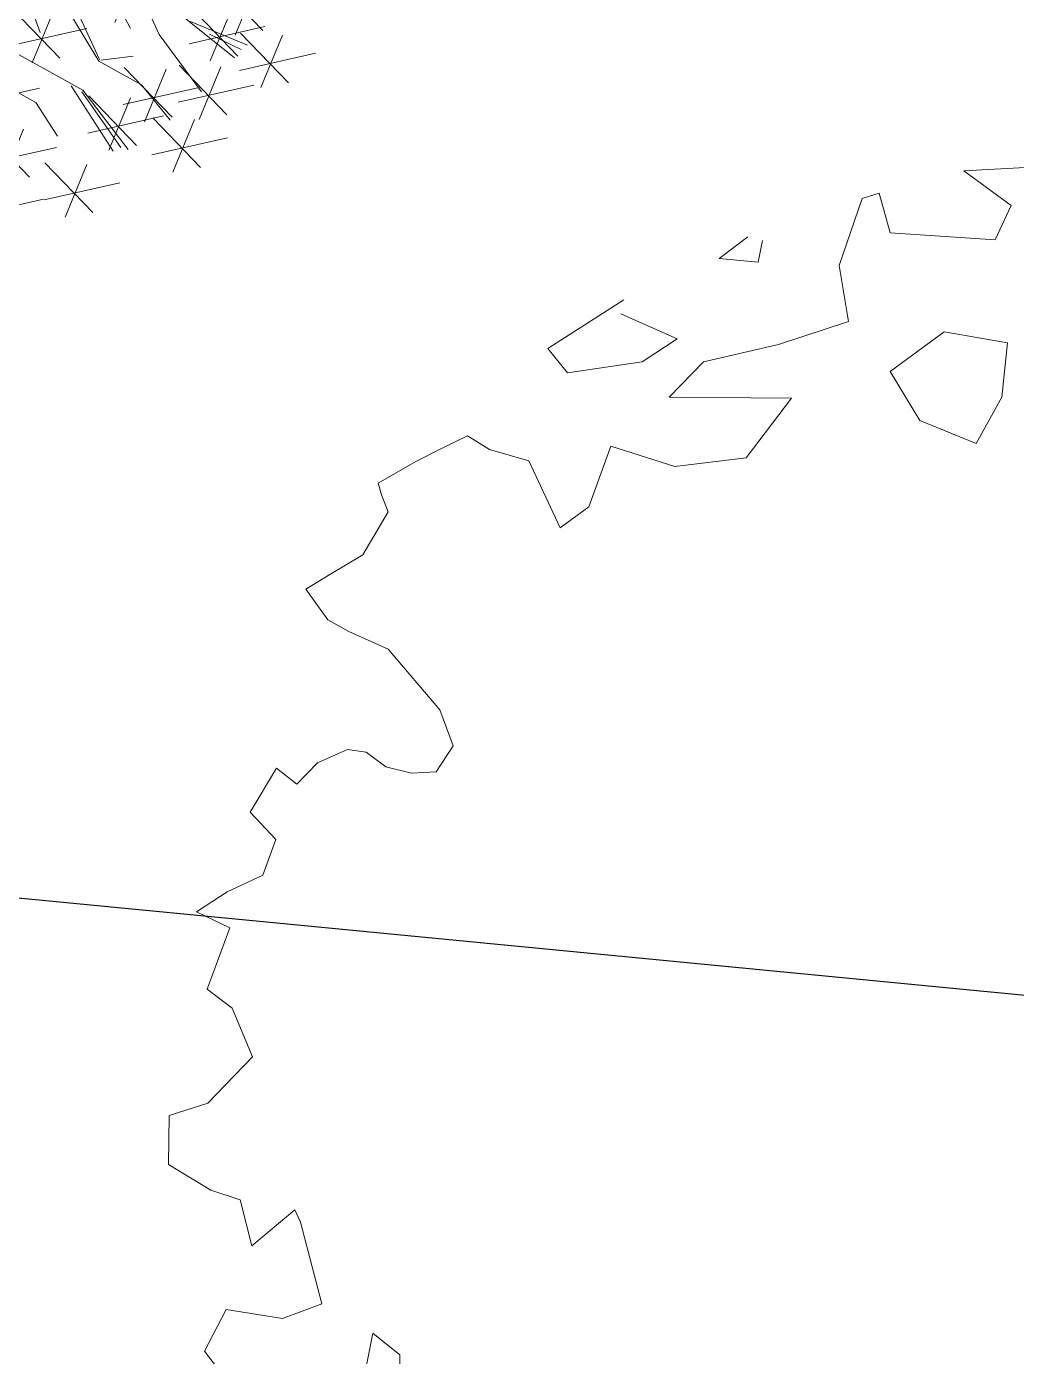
# Model space of a CAD drawing. Extents: x 2080 to 102399, y 2071 to 93424.
# Drawn here: x 84602.7 to 84691.3, y 79310.7 to 79429.6 of the extents above; entities that cross this region are included whole.
import ezdxf

# ---------------------------------------------------------------- set-up
doc = ezdxf.new("R2010")
doc.units = 0
doc.header["$LTSCALE"] = 20
doc.header["$MEASUREMENT"] = 0
for name, color, linetype, lineweight in [('Mango tree', 96, 'Continuous', 5), ('NEEM TREE', 84, 'Continuous', 5), ('sappotta', 114, 'Continuous', 5), ('tree', 60, 'Continuous', 0)]:
    doc.layers.add(name, color=color, linetype=linetype, lineweight=lineweight)

# ---------------------------------------------------------------- blocks, each defined once
blk = doc.blocks.new('NEEM')
at = {"layer": 'sappotta', "linetype": 'Continuous'}
for p, q in [((0.003133440000510745, 1.132266239999808), (-0.08303616000011971, 1.127377152000008)), ((-0.08303616000011971, 1.127377152000008), (-0.02271744000017861, 1.083389183998861)), ((-0.2130739199992604, 1.092349440000362), (-0.242058239999551, 1.006818048000241)), ((-0.1911421439999685, 1.098867456000335), (-0.2130739199992604, 1.092349440000362)), ((-0.1770393599990712, 1.048361471999215), (-0.1911421439999685, 1.098867456000335)), ((-0.02271744000017861, 1.083389183998861), (-0.04308480000008785, 1.039401215999987)), ((-0.3587788799995906, 1.04347468800006), (-0.3955967999995664, 1.015778303999014)), ((-0.3454617599991252, 1.010891520000314), (-0.3399805439994452, 1.038587903999087)), ((-0.04308480000008785, 1.039401215999987), (-0.1770393599990712, 1.048361471999215)), ((-0.3955967999995664, 1.015778303999014), (-0.3454617599991252, 1.010891520000314)), ((-0.242058239999551, 1.006818048000241), (-0.2303078400000231, 0.9351359999986926)), ((-0.5170176000001447, 0.9628323839997392), (-0.6141542400000617, 0.9009239040005923)), ((-0.5209343999995326, 0.9449118719994658), (-0.5209343999995326, 0.9449118719994658)), ((-0.4488652799991542, 0.9131420160001653), (-0.5209343999995326, 0.9449118719994658)), ((-0.2303078400000231, 0.9351359999986926), (-0.3196108799998001, 0.905810687999292)), ((-0.1081036799996582, 0.9221022719993925), (-0.1770393599990712, 0.871598591998918)), ((-0.02741759999980786, 0.9082529279985465), (-0.1081036799996582, 0.9221022719993925)), ((-0.6141542400000617, 0.9009239040005923), (-0.5890867199996137, 0.8699719679993905)), ((-0.4935167999997248, 0.8838190079995911), (-0.4488652799991542, 0.9131420160001653)), ((-0.3196108799998001, 0.905810687999292), (-0.415180799999689, 0.8838190079995911)), ((-0.03446783999970648, 0.839017727999817), (-0.02741759999980786, 0.9082529279985465)), ((-0.5890867199996137, 0.8699719679993905), (-0.4935167999997248, 0.8838190079995911)), ((-0.415180799999689, 0.8838190079995911), (-0.4590489599995635, 0.839017727999817)), ((-0.1770393599990712, 0.871598591998918), (-0.1394403839994993, 0.8088767999988704)), ((-0.4590489599995635, 0.839017727999817), (-0.3031603199992787, 0.8373887999996441)), ((-0.3031603199992787, 0.8373887999996441), (-0.3611312639995958, 0.7616309759991964)), ((-0.06736895999983972, 0.7795514879994698), (-0.03446783999970648, 0.839017727999817)), ((-0.1394403839994993, 0.8088767999988704), (-0.06736895999983972, 0.7795514879994698)), ((-0.7167743999998493, 0.7893273600002431), (-0.7488921599992864, 0.7738513919998695)), ((-0.6885734399993453, 0.7722201599985965), (-0.7167743999998493, 0.7893273600002431)), ((-0.7488921599992864, 0.7738513919998695), (-0.7825766400001157, 0.7567441920004967)), ((-0.6384383999993588, 0.757559807999769), (-0.6885734399993453, 0.7722201599985965)), ((-0.5334681599993019, 0.7762959359997694), (-0.561671423999087, 0.6989091839991488)), ((-0.4519987199996649, 0.7502261760000692), (-0.5334681599993019, 0.7762959359997694)), ((-0.7825766400001157, 0.7567441920004967), (-0.8303639039995687, 0.7290501120000954)), ((-0.5984870399997817, 0.6720284159996481), (-0.6384383999993588, 0.757559807999769)), ((-0.3611312639995958, 0.7616309759991964), (-0.4519987199996649, 0.7502261760000692)), ((-0.8303639039995687, 0.7290501120000954), (-0.8264447999990807, 0.7143874560006225)), ((-0.8264447999990807, 0.7143874560006225), (-0.8178278400000636, 0.6923934719998215)), ((-0.561671423999087, 0.6989091839991488), (-0.5984870399997817, 0.6720284159996481)), ((-0.8178278400000636, 0.6923934719998215), (-0.8499455999999554, 0.6378140159986287)), ((-0.8499455999999554, 0.6378140159986287), (-0.8922470399998019, 0.6125644800004011)), ((-0.8922470399998019, 0.6125644800004011), (-0.922798079999211, 0.593830655999227)), ((-0.922798079999211, 0.593830655999227), (-0.8945971200000713, 0.5547294719990532)), ((-0.8945971200000713, 0.5547294719990532), (-0.8679628799991406, 0.5400668159995803)), ((-0.8679628799991406, 0.5400668159995803), (-0.8178278400000636, 0.5172595200001524)), ((-0.8178278400000636, 0.5172595200001524), (-0.7520255999997971, 0.4398727679995318)), ((-0.7520255999997971, 0.4398727679995318), (-0.7347939840001345, 0.3942558720004854)), ((-0.7347939840001345, 0.3942558720004854), (-0.7567257599994264, 0.3608593919998384)), ((-0.8695295999996233, 0.389369087999512), (-0.9079165439998178, 0.3722641919985108)), ((-0.8460287999992033, 0.3861135359993568), (-0.8695295999996233, 0.389369087999512)), ((-0.8209612799996648, 0.367375103998711), (-0.8460287999992033, 0.3861135359993568)), ((-0.9603993599994283, 0.3657461759985381), (-0.9940838399993481, 0.3095423999984632)), ((-0.9345484799996484, 0.3453834239990101), (-0.9603993599994283, 0.3657461759985381)), ((-0.9079165439998178, 0.3722641919985108), (-0.9345484799996484, 0.3453834239990101)), ((-0.7880601599999864, 0.3592327679998562), (-0.8209612799996648, 0.367375103998711)), ((-0.7567257599994264, 0.3608593919998384), (-0.7880601599999864, 0.3592327679998562)), ((-0.9940838399993481, 0.3095423999984632), (-0.9611827199996696, 0.274514687998817)), ((-0.9611827199996696, 0.274514687998817), (-0.9776355839999269, 0.2289000959999612)), ((-0.9776355839999269, 0.2289000959999612), (-1.023070463999375, 0.2077194240005156)), ((-1.023070463999375, 0.2077194240005156), (-1.062236159998974, 0.1824652800005424)), ((-1.062236159998974, 0.1824652800005424), (-1.019934720000492, 0.1621025279991954)), ((-1.019934720000492, 0.1621025279991954), (-1.048921344000064, 0.08390476800059332)), ((-1.048921344000064, 0.08390476800059332), (-1.016801279999527, 0.05946854399871881)), ((-1.016801279999527, 0.05946854399871881), (-0.9909503999997469, -0.002442240001073515)), ((-0.9909503999997469, -0.002442240001073515), (-1.048135679999177, -0.06190387199967518)), ((-1.048135679999177, -0.06190387199967518), (-1.097487359998922, -0.07738214400114884)), ((-1.097487359998922, -0.07738214400114884), (-1.098270719999164, -0.1401062400000228)), ((-1.098270719999164, -0.1401062400000228), (-1.044218879999789, -0.1726871040013975)), ((-1.044218879999789, -0.1726871040013975), (-1.006619904000218, -0.1849075199997969)), ((-1.006619904000218, -0.1849075199997969), (-0.9917337599999883, -0.2435581440004171)), ((-0.9917337599999883, -0.2435581440004171), (-0.936898559999463, -0.1979389440002706)), ((-0.936898559999463, -0.1979389440002706), (-0.9298483199991097, -0.2134172159994705)), ((-0.9298483199991097, -0.2134172159994705), (-0.9024307199993018, -0.3176824320007654)), ((-0.9024307199993018, -0.3176824320007654), (-0.952565759999743, -0.3364185600007659)), ((-1.024634880000121, -0.3250137599998197), (-1.052054783999665, -0.3779596800013678)), ((-0.952565759999743, -0.3364185600007659), (-1.024634880000121, -0.3250137599998197)), ((-0.8483788799994727, -0.4113584640008412), (-0.8374118399997315, -0.3551523839996662)), ((-0.8374118399997315, -0.3551523839996662), (-0.802944000000025, -0.3828487680007129)), ((-1.052054783999665, -0.3779596800013678), (-0.9815500799995789, -0.4708224000000882)), ((-0.802944000000025, -0.3828487680007129), (-0.802944000000025, -0.4520862720000878))]:
    blk.add_line(p, q, dxfattribs=at)
blk = doc.blocks.new('TREE')
at = {"layer": 'tree', "linetype": 'ByBlock'}
for p, q in [((-0.1724862412111179, 0.5879475225879105), (-0.1581848741434442, 0.6953171114546421)), ((-0.102543285642696, 0.5878983072238952), (-0.08824191857502228, 0.6952678960906269)), ((-0.03273926895008117, 0.7067743865409284), (0.06249180761733442, 0.630185721345697)), ((0.05003146862145513, 0.5834706857658603), (0.06433283568912884, 0.6908402746325919)), ((-0.0332904832348504, 0.6639208178503395), (0.05261188193571797, 0.6887732089830934)), ((-0.2730131341263586, 0.5454230838104195), (-0.2587117670582302, 0.6527926726766964)), ((-0.2047716997317366, 0.6602496223813432), (-0.109540623164321, 0.583660957185657)), ((-0.1348287441633147, 0.660200407017328), (-0.03959766759589911, 0.5836117418216418)), ((-0.03046937203953348, 0.5587907972280846), (-0.01616800497185977, 0.6661603860948162)), ((0.01774601010083643, 0.6557727855588382), (0.112977086668252, 0.5791841203636068)), ((0.1555702320079035, 0.5562703697946745), (0.169871599076032, 0.6636399586614061)), ((-0.2053229140165058, 0.6173960536907543), (-0.1194205488459374, 0.6422484448235082)), ((-0.1353799584476292, 0.6173468383262843), (-0.04947759327751555, 0.6421992294590382)), ((-0.08887329515027886, 0.4611941131392996), (-0.08735537877373645, 0.6347601536986076)), ((-0.06275483056015219, 0.6310928970210625), (0.0324762460072634, 0.5545042318258311)), ((-0.05480624512210852, 0.6425909750305436), (-0.05169977730156461, 0.590293229650797)), ((-0.04693692081445988, 0.6439180218535512), (-0.04656676493459599, 0.610669520612646)), ((-0.04237954751988582, 0.5999547460264694), (-0.03543713852604924, 0.6434779408718896)), ((0.01719479581652195, 0.6129192168682494), (0.1030971609866356, 0.6377716080010032)), ((0.02886617604053754, 0.592458615403757), (0.02290427004618323, 0.6447507030866291)), ((0.03495025949587216, 0.6410716397167562), (0.03250191015786186, 0.5878371554031219)), ((0.0437559389361013, 0.6368461453021155), (0.03852490488270632, 0.585997623717958)), ((0.1504912383152259, 0.5515816373540474), (0.1052596279232603, 0.6391280503312373)), ((0.1232847734877396, 0.6285724695881072), (0.2185158500551552, 0.551983804392421)), ((-0.1913900040840417, 0.5074789055452129), (-0.1770886370159133, 0.6148484944119446)), ((-0.06330604484446667, 0.5882393283304737), (0.02259632032564696, 0.6130917194632275)), ((0.1227335592029704, 0.5857189008975183), (0.208635924373084, 0.6105712920302722)), ((0.2377070912525596, 0.5150510653966194), (0.2520084583202333, 0.622420654263351)), ((-0.3287947732287648, 0.4920822515327927), (-0.3144934061606364, 0.5994518403995244)), ((-0.3058498069312918, 0.5748716149128086), (-0.2199474417611782, 0.5997240060455624)), ((-0.2072361589953289, 0.4328113964179465), (-0.216589730884607, 0.6045441189694429)), ((-0.08490814947936087, 0.4833227916560645), (-0.07060678241168716, 0.5906923805223414)), ((-0.05169977730156461, 0.590293229650797), (-0.01067010028009463, 0.4796723166705306)), ((-0.005161655896699813, 0.4639457741950537), (-0.04237954751988582, 0.5999547460264694)), ((0.00138116530570187, 0.4731389211042369), (0.02886617604053754, 0.592458615403757)), ((0.03852490488270632, 0.585997623717958), (0.006467804897965834, 0.4768519306567214)), ((0.03014137032050712, 0.4852312373054701), (0.04444273738818083, 0.5926008261722018)), ((0.1630054053312051, 0.545126303365123), (0.2237171336464598, 0.6000962616635661)), ((0.2054216327319409, 0.5873531651900521), (0.3006527092993565, 0.5107644999943659)), ((0.4054635251686705, 0.4811434850030309), (0.4197648922363442, 0.5885130738697626)), ((-0.2902821670090816, 0.5111309517383233), (-0.3030264878871094, 0.5703692050547033)), ((-0.2236754626046604, 0.5797810053386456), (-0.1284443860367901, 0.5031923401429594)), ((0.2048704184471717, 0.5444995964994632), (0.2907727836177401, 0.5693519876322171)), ((0.2257115066045117, 0.5030681841485602), (0.2872921249313549, 0.5693332060986904)), ((0.3301473046344654, 0.4703861666880584), (0.3444486717021391, 0.5777557555543353)), ((-0.4374773307836222, 0.4562615439790534), (-0.4231759637159485, 0.563631132845785)), ((-0.361631446033698, 0.5215307826356366), (-0.2757290808635844, 0.5463831737683904)), ((-0.3610802317489288, 0.5643843513262254), (-0.2658491551819679, 0.4877956861305393)), ((-0.2242266768889749, 0.5369274366480568), (-0.1383243117188613, 0.5617798277803558)), ((-0.1171936079999796, 0.5556248914490425), (-0.02196253143256399, 0.4790362262533563)), ((-0.002144088200111582, 0.5575333370989028), (0.093086988367304, 0.4809446719032167)), ((0.1766775252158368, 0.4132364758852418), (0.1504912383152259, 0.5515816373540474)), ((0.1688134770447505, 0.4090550968658135), (0.1630054053312051, 0.545126303365123)), ((0.3731780666480518, 0.5534455847960089), (0.4684091432154673, 0.4768569196007775)), ((-0.4697627893042409, 0.5285636437724861), (-0.3745317127368253, 0.4519749785767999)), ((-0.1177448222847488, 0.5127713227584536), (-0.03184245711463518, 0.5376237138912074)), ((-0.002695302484880813, 0.514679768408314), (0.08320706268568756, 0.5395321595406131)), ((0.2815336599583134, 0.4872141407131494), (0.3322998782232389, 0.5349723532376629)), ((0.2973106318290775, 0.4998346977904475), (0.3832129969996458, 0.5246870889232014)), ((0.2978618461138467, 0.5426882664810364), (0.3930929226812623, 0.4660996012853502)), ((0.3726268523632825, 0.51059201610542), (0.4585292175338509, 0.5354444072381739)), ((-0.4703140035890101, 0.4857100750818972), (-0.3844116384184417, 0.5105624662141963)), ((-0.3142592101416994, 0.4371156584256823), (-0.3981511339115968, 0.5041164927033606)), ((-0.2063065960951462, 0.427299132796179), (-0.2902821670090816, 0.5111309517383233)), ((-0.1402414872313784, 0.4833063010405567), (-0.1438061513554203, 0.5217404302798059)), ((0.1805266360643145, 0.4058778849680493), (0.2257115066045117, 0.5030681841485602)), ((0.2787885677857957, 0.4021195594700657), (0.2930899348534695, 0.5094891483367974)), ((0.4419696806648972, 0.3991869346632484), (0.4562710477325709, 0.50655652352998)), ((-0.3142592101416994, 0.4371156584256823), (-0.4122265174305539, 0.4876513183471616)), ((-0.1122412785016422, 0.38452800446521), (-0.1402414872313784, 0.4833063010405567)), ((-0.02646622730026138, 0.3760885798014897), (-0.01216486023258767, 0.4834581686682213)), ((0.220807297034753, 0.3923418634285554), (0.2351086641024267, 0.499711452295287)), ((0.2645663811476879, 0.3725921596715125), (0.2815336599583134, 0.4872141407131494)), ((0.2735313918965403, 0.3684349571863095), (0.2851151465347357, 0.4823110573834128)), ((0.3569957221034201, 0.4048621390688822), (0.3972012187346081, 0.4816141244805294)), ((-0.4677666639536255, 0.3685443559720625), (-0.4534652968859518, 0.4759139448383394)), ((-0.3883072487788013, 0.3547327278583907), (-0.3740058817111276, 0.4621023167246676)), ((-0.3648914025407066, 0.3699328150214569), (-0.3505900354730329, 0.4773024038881886)), ((-0.08063028726110133, 0.3786826676196142), (-0.08887329515027886, 0.4611941131392996)), ((-0.008514703547916724, 0.3991378379396338), (-0.005161655896699813, 0.4639457741950537)), ((0.0002856997557501018, 0.3977666757214138), (0.00138116530570187, 0.4731389211042369)), ((0.1885218385141343, 0.4646439632219881), (0.2837529150815499, 0.3880552980263019)), ((0.246503109265177, 0.4744216592634984), (0.3417341858325926, 0.3978329940678123)), ((0.4096842221442785, 0.4714890344566811), (0.504915298711694, 0.3949003692609949)), ((0.5468795489377953, 0.3728220639031861), (0.561180916005469, 0.4801916527699177)), ((-0.5100714925265493, 0.3371180608100985), (-0.4957701254584208, 0.4444876496768302)), ((-0.500052122474699, 0.4408464557650404), (-0.4048210459068287, 0.3642577905693543)), ((-0.3971768610613253, 0.4422349148148896), (-0.3019457844939097, 0.3656462496192034)), ((-0.2414996160687224, 0.3318735208349608), (-0.2271982490005939, 0.4392431097012377)), ((-0.05875168582088008, 0.4483906795949224), (0.0364793907465355, 0.3718020143992362)), ((0.1879706242293651, 0.4217903945313992), (0.2738729893999334, 0.4466427856636983)), ((0.2459518949808626, 0.4315680905729096), (0.3318542601509762, 0.4564204817052087)), ((0.3637937925504957, 0.3438909844676346), (0.3780951596186242, 0.4512605733343662)), ((0.4091330078595092, 0.4286354657656375), (0.4950353730300776, 0.4534878568983913)), ((0.5145940904171766, 0.4451241636966188), (0.6098251669845922, 0.3685354985009326)), ((-0.5006033367590135, 0.3979928870744516), (-0.4147009715888998, 0.4228452782072054)), ((-0.3977280753456398, 0.3993813461243008), (-0.3118257101755262, 0.4242337372570546)), ((-0.2946193013499396, 0.3706177002163713), (-0.3142592101416994, 0.4371156584256823)), ((-0.1200398703754217, 0.3971424797332475), (-0.2125931242276238, 0.4319080223272067)), ((-0.108181731005061, 0.3767900427010318), (-0.2063065960951462, 0.427299132796179)), ((-0.05930290010564931, 0.4055371109043335), (0.02659946506491906, 0.4303895020366326)), ((0.4111663096973643, 0.316166116221666), (0.4575915097689176, 0.4386712426753547)), ((0.5140428761324074, 0.4022705950060299), (0.5999452413029758, 0.427122986138329)), ((-0.5611328601175956, 0.3076993046565804), (-0.5468314930499218, 0.415068893523312)), ((-0.542356951047168, 0.4094201606035313), (-0.4471258744797524, 0.3328314954078451)), ((-0.4523033325963297, 0.3771209612432358), (-0.4920412145606861, 0.4151515571561504)), ((-0.2950708033299634, 0.3732950854041519), (-0.3844675136460864, 0.4056774366094942)), ((-0.2737850745888863, 0.4041756206279388), (-0.1785539980214708, 0.3275869554322526)), ((0.06914111148034863, 0.3056384066230748), (-0.008514703547916724, 0.3991378379396338)), ((0.06957763222771973, 0.3199881291834572), (0.0002856997557501018, 0.3977666757214138)), ((0.10772900234997, 0.2903431810391339), (0.1220303694176437, 0.3977127699058656)), ((0.1413231901733525, 0.2925897347627142), (0.1688134770447505, 0.4090550968658135)), ((0.1431178708448897, 0.2819473640579417), (0.1766775252158368, 0.4132364758852418)), ((0.266877008928077, 0.3588902472401969), (0.3569957221034201, 0.4048621390688822)), ((0.3309571197455625, 0.3733395155700237), (0.4168594849156761, 0.3981919067027775)), ((0.331508334029877, 0.4161930842610673), (0.4267394105972926, 0.3396044190653811)), ((-0.5910221504832407, 0.2773912757688777), (-0.5767207834151122, 0.3847608646356093)), ((-0.5429081653314825, 0.3665665919129424), (-0.4570058001613688, 0.3914189830452415)), ((-0.4745942422332519, 0.328630113903273), (-0.5138903273141295, 0.3781561001801492)), ((-0.3538391702240915, 0.3409039008920445), (-0.4523033325963297, 0.3771209612432358)), ((-0.2743362888736556, 0.3613220519373499), (-0.188433923703542, 0.3861744430701037)), ((-0.07484137949541037, 0.245384074307367), (-0.108181731005061, 0.3767900427010318)), ((-0.09549449833139079, 0.3342252808024568), (-0.08063028726110133, 0.3786826676196142)), ((0.4765435569961483, 0.2825664644424251), (0.490844924063822, 0.3899360533091567)), ((-0.4487023065262292, 0.3077752842618793), (-0.5309965756728161, 0.3638504930149793)), ((-0.4801490593918061, 0.3276933749693853), (-0.52360070506802, 0.3708081426530043)), ((-0.2522802941866757, 0.3021166211547097), (-0.2977492859463382, 0.372843398358782)), ((-0.232764298290931, 0.3026541849371824), (-0.2946193013499396, 0.3706177002163713)), ((-0.1233735311598139, 0.267974519080326), (-0.1920236525356813, 0.3598978004961282)), ((-0.07273677681814661, 0.2650933630543477), (-0.0584354097504729, 0.3724629519210794)), ((0.07544354382935126, 0.3626452808325666), (0.1706746203967668, 0.2860566156368805)), ((0.2347808708022967, 0.3003508774559123), (0.266877008928077, 0.3588902472401969)), ((0.3873694333342428, 0.2655848842050545), (0.4016708004019165, 0.3729544730717862)), ((0.4116178116773881, 0.3134887310338854), (0.5357320545308539, 0.3567709280764575)), ((-0.6233076090038594, 0.3496933755618556), (-0.5280765324364438, 0.2731047103666242)), ((-0.2835645098448367, 0.274236094526259), (-0.3538391702240915, 0.3409039008920445)), ((-0.1050222353387653, 0.3373954628477804), (-0.009791158771349728, 0.2608067976520942)), ((-0.08264970785694459, 0.2916870887302139), (-0.08958556152219899, 0.3491513309500078)), ((0.07489232954458203, 0.3197917121419778), (0.1607946947146957, 0.3446441032747316)), ((0.2815049578052822, 0.2399577265650805), (0.2958063248734106, 0.3473273154318122)), ((0.4260973454597661, 0.3102614724652994), (0.5371131194110603, 0.3485812792669094)), ((0.5416241688876653, 0.3381659323149506), (0.4319058126720847, 0.3084874613682587)), ((0.4437068841907603, 0.3120149955448142), (0.5296092493613287, 0.336867386677568)), ((0.4442580984755296, 0.3548685642358578), (0.5394891750429451, 0.2782798990401716)), ((-0.6238588232881739, 0.3068398068712668), (-0.5379564581180603, 0.3316921980040206)), ((-0.531906900615013, 0.212928651418224), (-0.5176055335468845, 0.3202982402849557)), ((-0.1055734496235345, 0.2945418941571916), (-0.01967108445296617, 0.3193942852894907)), ((0.1056334072991376, 0.2699157118618132), (0.06957763222771973, 0.3199881291834572)), ((0.3309324336833015, 0.2942132974408196), (0.4111663096973643, 0.316166116221666)), ((0.5755416540737315, 0.2143877095095377), (0.5898430211418599, 0.3217572983762693)), ((-0.477638222735095, 0.1801211204092397), (-0.5630706165215997, 0.3056200677215202)), ((-0.3896616828328661, 0.2230334303885684), (-0.4487023065262292, 0.3077752842618793)), ((-0.4071844598465759, 0.225313043054939), (-0.4454567203806619, 0.3054673831097716)), ((-0.414413958334535, 0.2003477184048279), (-0.4001125912668613, 0.3077173072715595)), ((-0.2349912789272821, 0.2995251127040319), (-0.3901688904147704, 0.3068848798061481)), ((-0.2796076163399448, 0.2004047593159157), (-0.2653062492722711, 0.3077743481826474)), ((-0.1219924662796075, 0.2597848702707779), (-0.232764298290931, 0.3026541849371824)), ((0.09216289305823011, 0.2509886446960081), (0.06914111148034863, 0.3056384066230748)), ((0.1458759282186293, 0.279851306146611), (0.2347808708022967, 0.3003508774559123)), ((0.2329217450019314, 0.3113754046994472), (0.1471733459547977, 0.288492642001529)), ((0.248668285000349, 0.2694062576674696), (0.3345706501704626, 0.2942586488002235)), ((0.2492194992846635, 0.3122598263580585), (0.3444505758525338, 0.235671161162827)), ((0.258028825110614, 0.2287923426702037), (0.3309324336833015, 0.2942132974408196)), ((0.3427069259091695, 0.29069184507307), (0.4260973454597661, 0.3102614724652994)), ((0.4820000303170673, 0.1939983543761628), (0.5517068296016987, 0.3120070378618038)), ((-0.5641923591356317, 0.2852307512116568), (-0.4689612825682161, 0.2086420860159706)), ((-0.4466994168551537, 0.2726498181982606), (-0.3514683402877381, 0.1960611530025744)), ((-0.3118930748605635, 0.2727068591093484), (-0.2166619982931479, 0.1961181939136623)), ((-0.2604963554922506, 0.2362496140085568), (-0.2835645098448367, 0.274236094526259)), ((0.1055353856127113, 0.2394434812399595), (0.1431178708448897, 0.2819473640579417)), ((0.1061015848658826, 0.2671394412432164), (0.1413231901733525, 0.2925897347627142)), ((0.202826624316458, 0.1722671724287466), (0.2171279913841317, 0.2796367612950235)), ((0.5432561955531128, 0.2866898093025156), (0.6384872721205284, 0.2101011441072842)), ((-0.5684587958517113, 0.1491026664716628), (-0.5541574287840376, 0.2564722553383945)), ((-0.5647435734199462, 0.2423771825210679), (-0.4788412082498326, 0.267229573653367)), ((-0.4472506311394682, 0.2297962495076717), (-0.3613482659693545, 0.2546486406399708)), ((-0.312444289144878, 0.2298532904183048), (-0.2265419239747644, 0.2547056815510587)), ((-0.08021516718054045, 0.2109496543075693), (-0.1224705271997664, 0.2626197487047648)), ((-0.07516896857941902, 0.1810259375033638), (-0.1219924662796075, 0.2597848702707779)), ((0.09676663912796357, 0.2236886502787456), (0.09216289305823011, 0.2509886446960081)), ((0.5427049812687983, 0.2438362406119268), (0.6286073464389119, 0.2686886317446806)), ((0.5450453606681549, 0.2352427428522788), (0.5826391993750804, 0.2611810106445773)), ((-0.6407157294142962, 0.1317344832323215), (-0.6264143623466225, 0.2391040720990532)), ((-0.5089458572756485, 0.2500290553448394), (-0.5844198948889243, 0.2487223469474884)), ((-0.4756527748272674, 0.23327754314505), (-0.5089458572756485, 0.2500290553448394)), ((-0.3947483224246753, 0.2193204208360839), (-0.4756527748272674, 0.23327754314505)), ((-0.243003010389657, 0.166391452165044), (-0.2604963554922506, 0.2362496140085568)), ((-0.07655003345962541, 0.1892155863129119), (-0.07484137949541037, 0.245384074307367)), ((0.1114972916070656, 0.1871513935570874), (0.1055353856127113, 0.2394434812399595)), ((0.1705411657958393, 0.2445692722217245), (0.2657722423632549, 0.1679806070260383)), ((0.2642887943029564, 0.224340946385837), (0.4011907394269656, 0.2417584427744259)), ((0.4011907394269656, 0.2417584427744259), (0.5450453606681549, 0.2352427428522788)), ((0.4505377354262237, 0.140828685078759), (0.4648391024938974, 0.2481982739454907)), ((-0.60074425437233, 0.2214047662650955), (-0.5055131778049144, 0.1448161010694093)), ((-0.2993589710540618, 0.2182751126861149), (-0.3896616828328661, 0.2230334303885684)), ((-0.2596527459090794, 0.1973705099521794), (-0.3387161448654297, 0.2173485429652828)), ((-0.2623837817131971, 0.2135654218950549), (-0.2993589710540618, 0.2182751126861149)), ((-0.247621472415176, 0.1599021719939628), (-0.2623837817131971, 0.2135654218950549)), ((-0.2033609782220083, 0.1057132190940138), (-0.1890596111538798, 0.2130828079607454)), ((0.00249525644176174, 0.03742958015300246), (0.09809314223321053, 0.2158225501925699)), ((0.09809314223321053, 0.2158225501925699), (0.09901478141046027, 0.176480734366578)), ((0.2186426852954355, 0.1635165715483708), (0.1881312882378552, 0.2281812117494155)), ((0.1881312882378552, 0.2281812117494155), (0.2187834206438311, 0.130012095465645)), ((0.2190941872754593, 0.1608391863605902), (0.2558018444742629, 0.2256632704375079)), ((0.2299656755412798, 0.1626725043684019), (0.2642887943029564, 0.224340946385837)), ((0.418252276905605, 0.2131307848721917), (0.5134833534730205, 0.1365421196765055)), ((-0.6730011879349149, 0.2040365830257542), (-0.5777701113674993, 0.127447917830068)), ((-0.6012954686570993, 0.1785511975745067), (-0.5153931034865309, 0.2034035887072605)), ((-0.06234100055735325, 0.1049566995225177), (-0.07655003345962541, 0.1892155863129119)), ((-0.0551917342163506, 0.1451975769427918), (-0.07570411770393548, 0.2005343073556105)), ((-0.06064916904551865, 0.1275941416079149), (-0.02309559609057033, 0.2037369467270764)), ((0.4177010626208357, 0.1702772161811481), (0.5036034277914041, 0.1951296073139019)), ((0.4235927779786834, 0.1588811869460187), (0.4820000303170673, 0.1939983543761628)), ((0.5250343178900039, 0.08341953314084094), (0.5393356849576776, 0.1907891220075726)), ((-0.6735524022196842, 0.1611830143351654), (-0.5876500370495705, 0.1860354054674644)), ((-0.4808838088806624, 0.1824290215608926), (-0.5169226430889466, 0.1815861711147591)), ((-0.421765155592766, 0.09722445591796713), (-0.477638222735095, 0.1801211204092397)), ((-0.2356464367421722, 0.1780153188874465), (-0.1404153601747566, 0.1014266536917603)), ((0.01591939790796459, 0.03969336590989769), (0.08789987095724427, 0.1774615886956781)), ((0.08789987095724427, 0.1774615886956781), (0.03772213788624867, 0.06002554147607952)), ((0.09901478141046027, 0.176480734366578), (0.04276240470289849, 0.04707526961919939)), ((0.04365238706122909, 0.02485944697264131), (0.1114972916070656, 0.1871513935570874)), ((0.5067126966496289, 0.09741918611643996), (0.6117792680397542, 0.1710174800978166)), ((-0.5700170971049374, 0.04881103816342147), (-0.555715730036809, 0.1561806270301531)), ((-0.1561977407236554, 0.04968968617549763), (-0.247621472415176, 0.1599021719939628)), ((-0.1279765819117529, 0.06301443901156745), (-0.243003010389657, 0.166391452165044)), ((-0.2361976510269415, 0.1351617501968576), (-0.1502952858568278, 0.1600141413291567)), ((0.2102628259103767, 0.0642723276992001), (0.2214048150558483, 0.1471372739292747)), ((0.2174523580029017, 0.05430866779261123), (0.2299656755412798, 0.1626725043684019)), ((0.3357749560964294, 0.132895921841282), (0.4235927779786834, 0.1588811869460187)), ((0.4027528054075447, 0.149859780555289), (0.4276523254752647, 0.1511432251818405)), ((0.4235927779786834, 0.1588811869460187), (0.5029639157846759, 0.1359842387755634)), ((0.4276523254752647, 0.1511432251818405), (0.4980850114720852, 0.1322459862508367)), ((0.4927488593693852, 0.1557216329342737), (0.5879799359368008, 0.07913296773858747)), ((0.5029639157846759, 0.1359842387755634), (0.6176713823965656, 0.1524124843363097)), ((0.62418741963711, 0.04506976997208767), (0.6384887867052385, 0.1524393588388193)), ((-0.6628554469180017, 0.03719021294273261), (-0.6485540798498732, 0.1445598018094643)), ((-0.5198075131734186, 0.1140019642407424), (-0.6220370881692361, 0.1414942471492395)), ((-0.1409325458112107, 0.05797438263653021), (-0.2226658918411886, 0.1445998835897626)), ((-0.05605447242442096, 0.1003478099914901), (-0.06064916904551865, 0.1275941416079149)), ((0.3109519972076669, 0.04756190748594236), (0.3357749560964294, 0.132895921841282)), ((0.4921976450846159, 0.11286806424323), (0.5781000102551843, 0.1377204553759839)), ((-0.6951409054386204, 0.1094923127357106), (-0.5999098288707501, 0.03290364754047914)), ((-0.6023025556255561, 0.1211131379568542), (-0.5070714790581405, 0.044524472761168)), ((-0.4593476408249444, 0.0547205730999849), (-0.5225849217526957, 0.1135335947737985)), ((-0.4435362387521309, 0.05976628717235144), (-0.5198075131734186, 0.1140019642407424)), ((-0.04236376619383009, 0.0691283389619457), (-0.06234100055735325, 0.1049566995225177)), ((0.4960924514239196, 0.1089896498697271), (0.5913235279913351, 0.0324009846744957)), ((0.5580634267307687, 0.006707622449994233), (0.5723647937984424, 0.1140772113167259)), ((0.5724767753690685, 0.08891072431106295), (0.6282891922351155, 0.1067452200309162)), ((0.591901961116946, 0.1173718697655204), (0.6871330376843616, 0.0407832045698342)), ((-0.6956921197229349, 0.06663874404512171), (-0.6097897545528213, 0.09149113517787555)), ((-0.6028537699098706, 0.07825956926581057), (-0.516951404739757, 0.1031119603985644)), ((-0.4102484324403122, 0.04586910716898274), (-0.4250107417387881, 0.0995323570700748)), ((-0.3927203792904947, 0.04073516230573659), (-0.421765155592766, 0.09722445591796713)), ((0.006168385470118665, 0.04653789418898668), (-0.05605447242442096, 0.1003478099914901)), ((0.4532510962771994, 0.09399042270979407), (0.548482172844615, 0.01740175751410789)), ((0.4561040361850246, 0.04968754341871318), (0.5071641986296527, 0.09474180092865936)), ((0.5071641986296527, 0.09474180092865936), (0.5724767753690685, 0.08891072431106295)), ((0.5913507468321768, 0.07451830107493151), (0.6772531120022904, 0.09937069220768535)), ((-0.5542371578103484, 0.03586361745237809), (-0.6342421880358415, 0.06424852389909574)), ((-0.01329052222081373, 0.02932683898825417), (-0.05774630393625557, 0.07771036790609287)), ((-0.00287053593501696, 0.03383754218384638), (-0.04236376619383009, 0.0691283389619457)), ((0.1976255954759836, 0.02294401311564798), (0.2102628259103767, 0.0642723276992001)), ((0.6431664820879632, -0.04299054909279221), (0.6574678491556369, 0.06437903977348469)), ((-0.5850871371148969, -0.06361720447011976), (-0.5707857700472232, 0.04375238439661189)), ((-0.4431460907799192, 0.05745272832336923), (-0.5509915716643263, 0.03355571630027043)), ((-0.4855723157293141, -0.04838783391915058), (-0.4712709486616404, 0.05898175494758107)), ((-0.4001215260318531, 0.03663184486458704), (-0.4431460907799192, 0.05745272832336923)), ((-0.1265720492124274, 0.05468562715577718), (-0.2010833510103112, 0.03355471653821951)), ((-0.1256356940798469, 0.04913308591812893), (-0.1965112617599516, 0.02338071529993613)), ((0, 0), (-0.1256356940798469, 0.04913308591812893)), ((-0.0377666156828127, 0.02492955849038481), (-0.1182398234750508, 0.05609073555615396)), ((0.04276240470289849, 0.04707526961919939), (0.01591939790796459, 0.03969336590989769)), ((0.2039121236084611, 0.01833512358462031), (0.2174523580029017, 0.05430866779261123)), ((0.2460740999958944, 0.01718455300715505), (0.3109519972076669, 0.04756190748594236)), ((0.3167604644204403, 0.04578789638890157), (0.3889420701329982, 0.03285460812458041)), ((0.3889420701329982, 0.03285460812458041), (0.4561040361850246, 0.04968754341871318)), ((0.5252267539253808, 0.03615615355283808), (0.6111291190959491, 0.06100854468513717)), ((-0.5509915716643263, 0.03355571630027043), (-0.6426554945960561, -0.018544082891367)), ((-0.5178577742499328, 0.02391426587382739), (-0.4226266976825173, -0.05267439932140405)), ((-0.2066381681688654, 0.03261797760478657), (-0.4001215260318531, 0.03663184486458704)), ((-0.2284409081471495, 0.01228580203815), (-0.3885384380118921, 0.03287471991689017)), ((-0.1317103377159583, 0.0371636683903489), (-0.3243331451321865, -0.04861683617355084)), ((-0.2136438908014497, 0.02334676911777933), (-0.281644028215851, 0.02853499858883879)), ((-0.2010833510103112, 0.03355471653821951), (-0.2099301270895921, 0.01826259734707492)), ((0, 0), (-0.1317103377159583, 0.0371636683903489)), ((-0.004900614163034334, 0.03047193051497743), (-0.0377666156828127, 0.02492955849038481)), ((0.03954847537715978, 0.03225717759187319), (-0.004900614163034334, 0.03047193051497743)), ((-0.002169578358461877, 0.0142770185725567), (0.03954847537715978, 0.03225717759187319)), ((0, 0), (0.04365238706122909, 0.02485944697264131)), ((0.1342292327412906, 0.001077071071449609), (0.1976255954759836, 0.02294401311564798)), ((0.2143055509545775, 0.02300332002641881), (0.2460740999958944, 0.01718455300715505)), ((0.2493882013332041, 0.0148279314444153), (0.3231779914135586, 0.04136306993041217)), ((0.3938475333852693, 0.03643536740310083), (0.4501782769234524, 0.001230447362104314)), ((0.582488953594293, -0.07663826169527965), (0.5967903206619667, 0.03073132717145199)), ((0.6108810235673445, 0.02931155070018576), (0.7061121001347601, -0.04727711449550043)), ((-0.6173725956355156, 0.00868489532285821), (-0.5221415190681, -0.06790376987237323)), ((-0.5184089885347021, -0.01893930281676148), (-0.4325066233641337, 0.005913088315992354)), ((-0.2099301270895921, 0.01826259734707492), (-0.3285150864107891, -0.04075639378424967)), ((-0.0002968680928461254, 0.003171936097714934), (-0.02582808773922807, -0.04586534228656092)), ((-0.01930748353652234, 0.01709740458682063), (-0.002169578358461877, 0.0142770185725567)), ((-0.0002968680928461254, 0.003171936097714934), (-0.01425027585582939, -0.04676813503783706)), ((0, 0), (0.09070963477279292, -0.07331829277745783)), ((0, 0), (0.1387402822178956, -0.009338275880509173)), ((0.04566161572893179, 0.01124709741088736), (0.1342292327412906, 0.001077071071449609)), ((0.1387402822178956, -0.009338275880509173), (0.2039121236084611, 0.01833512358462031)), ((0.2076511679861142, 0.01345861008076099), (0.2493882013332041, 0.0148279314444153)), ((0.539481517135755, -0.1795340405492425), (0.4316657545850831, 0.01203817444866218)), ((0.4501782769234524, 0.001230447362104314), (0.533174282697928, 0.006803968524309312)), ((0.4662405924245832, 0.001589249629432743), (0.5614716689919987, -0.07499941556625345)), ((0.533174282697928, 0.006803968524309312), (0.6398697447607447, -0.06185843028697491)), ((0.5358527653143028, 0.00725565556967922), (0.637502028775998, -0.03148302643785428)), ((0.6103298092825753, -0.01354201799040311), (0.6962321744526889, 0.01131037314235073)), ((-0.6495888601962179, -0.1269734156403501), (-0.6352874931285442, -0.01960382677361849)), ((-0.6179238099202848, -0.03416867336773066), (-0.5320214447497165, -0.009316282234976825)), ((3.232917379136779e-05, -0.01604623151797568), (0.07938664452694866, -0.07247422559748884)), ((0.0217753057054324, -0.01237959550235246), (0.1336772611643937, -0.01294560498490682)), ((0.4506297789034761, -0.001446937825676287), (0.5471225512087585, -0.192175085643612)), ((0.4656893781398139, -0.04126431906115613), (0.5515917433103823, -0.01641192792840229)), ((0.5502034950736743, -0.004336161902301683), (0.6454345716410899, -0.08092482709753313)), ((0.6339776304039333, -0.04325343452592278), (0.5572013280702777, -0.003073814645176753)), ((-0.3285150864107891, -0.04075639378424967), (-0.3865104948777116, -0.1457105386134572)), ((0.003697462894251657, -0.03778029951263306), (-0.06339767846566247, -0.104975265379835)), ((0.07938664452694866, -0.07247422559748884), (-0.003198125019025611, -0.03052059462015677)), ((0.006827447490650229, -0.04000599765504376), (0.04638750244112089, -0.1256588250062123)), ((0.4987585579497136, -0.02596936251711668), (0.5939896345171292, -0.1025580277128029)), ((0.549652280788905, -0.04718973059289056), (0.6355546459594734, -0.02233733946013672)), ((-0.6818743187168366, -0.05467131584691742), (-0.586643242149421, -0.1312599810426036)), ((-0.4544031707864633, -0.07340647173532489), (-0.639970831566643, -0.0514022762431523)), ((-0.3336017260025983, -0.0444694033367341), (-0.4539349932201731, -0.07618274235392164)), ((-0.3415174230854063, -0.06245973156910622), (-0.4516257622076409, -0.07293810226838104)), ((-0.3243331451321865, -0.04861683617355084), (-0.3995592043270335, -0.1840771578076783)), ((-0.02582808773922807, -0.04586534228656092), (-0.07820759031710622, -0.09943019218417248)), ((-0.01425027585582939, -0.04676813503783706), (-0.06901703904122769, -0.1031149132513747)), ((-0.002662975894963893, -0.05002896447240346), (0.04416052180522456, -0.1287878972393628)), ((0.4982073436649443, -0.06882293120770555), (0.584109708835058, -0.04397054007495171)), ((-0.682425533001151, -0.0975248845375063), (-0.5965231678310374, -0.0726724934052072)), ((-0.4539349932201731, -0.07618274235392164), (-0.5290072181346659, -0.127863945171157)), ((0.07763772481121123, -0.07843817626462624), (0.1506652462799138, -0.08005274348579405)), ((0.09070963477279292, -0.07331829277745783), (0.1550926486120261, -0.07363710577328675)), ((0.1506652462799138, -0.08005274348579405), (0.1961245015522763, -0.1170909815346022)), ((0.1550926486120261, -0.07363710577328675), (0.1691777686187379, -0.09086047057235191)), ((0.3552209251874956, -0.09868423431817064), (0.4321672588043839, -0.0745322872212455)), ((0.4321672588043839, -0.0745322872212455), (0.535130762454628, -0.07109858746480313)), ((-0.07820759031710622, -0.09943019218417248), (-0.1625020233268515, -0.1303006807552265)), ((-0.06901703904122769, -0.1031149132513747), (-0.1583200820482489, -0.1381611231445277)), ((0.1691777686187379, -0.09086047057235191), (0.1988029841681964, -0.1166392944892323)), ((0.1997325470683791, -0.1221515581109998), (0.2799664230824419, -0.1001987393301533)), ((0.2908379113482624, -0.09836542132234172), (0.2005784628245237, -0.1108328370683012)), ((0.2799664230824419, -0.1001987393301533), (0.361029392400269, -0.1004582454152114)), ((0.361029392400269, -0.1004582454152114), (0.4605353223701059, -0.1591569843203615)), ((0.5142992269220485, -0.1911516725140245), (0.5286005939897223, -0.0837820836472929)), ((0.5946085281771047, -0.2100030845103902), (0.6089098952447785, -0.1026334956436585)), ((-0.1490978739529965, -0.158971837390709), (-0.07872214065855587, -0.1133172029749403)), ((0.1285207700075262, -0.1649350707957637), (0.04139839204481177, -0.1124085996202666)), ((0.1988029841681964, -0.1166392944892323), (0.2114902168418666, -0.1592040563878072)), ((0.2159610005669492, -0.1194148660124483), (0.2161017359153448, -0.1529193420951742)), ((0.4882903761831585, -0.2175658813412156), (0.5025917432508322, -0.1101962924744839)), ((-0.5290072181346659, -0.127863945171157), (-0.6262376229515212, -0.13283954772578)), ((-0.5262245334188265, -0.1302499079010886), (-0.6105706153398387, -0.1749293456846317)), ((-0.5883399851409195, -0.2365039838132361), (-0.574038618072791, -0.1291343949465045)), ((-0.3865104948777116, -0.1457105386134572), (-0.4550768315452842, -0.1682182691461094)), ((-0.4365949029779586, -0.2484918975551409), (-0.4222935359102848, -0.1411223086884092)), ((-0.2851298056016276, -0.1314693852696109), (-0.3467778890499176, -0.180886802329951)), ((-0.1708395252007904, -0.1288514569591825), (-0.2851298056016276, -0.1314693852696109)), ((-0.1717442235144517, -0.1404249089009681), (-0.2818842194560602, -0.1337772864212639)), ((-0.1625020233268515, -0.1303006807552265), (-0.1884750398562574, -0.190833349503464)), ((-0.1333961582936354, -0.136337418369294), (-0.1611438634026854, -0.1552927740208361)), ((0.04416052180522456, -0.1287878972393628), (0.1326374057084649, -0.1893465239782017)), ((0.04638750244112089, -0.1256588250062123), (0.1303533368677563, -0.1758021047930924)), ((0.562323069656486, -0.1377009847169575), (0.6575541462239016, -0.2142896499126437)), ((-0.6206254436615382, -0.1642018840202581), (-0.5253943670941226, -0.2407905492154896)), ((-0.4166507367303893, -0.1645934903840498), (-0.3981399556723773, -0.1586166950751249)), ((-0.1611438634026854, -0.1552927740208361), (-0.2266331641608303, -0.2976767991099223)), ((-0.1597393307033599, -0.1636215858770811), (-0.1315845367585098, -0.1978950568422988)), ((-0.1490978739529965, -0.158971837390709), (-0.132520891891545, -0.1923425156046505)), ((0.2114902168418666, -0.1592040563878072), (0.2578622125620313, -0.2352856039669859)), ((0.2161017359153448, -0.1529193420951742), (0.258865686118952, -0.2239403130984101)), ((0.3552628232678217, -0.2704497794038616), (0.3695641903359501, -0.16308019053713)), ((0.4605353223701059, -0.1591569843203615), (0.5815027581747927, -0.1471801350439819)), ((0.4609722941272594, -0.2746516135280217), (0.4752736611949331, -0.1672820246617448)), ((0.5617718553717168, -0.1805545534075463), (0.6476742205422852, -0.1557021622752472)), ((0.5815027581747927, -0.1471801350439819), (0.6119738894803959, -0.1616402379186184)), ((-0.6211766579458526, -0.207055452710847), (-0.535274292775739, -0.1822030615780932)), ((-0.4550768315452842, -0.1682182691461094), (-0.6114753136535, -0.1865027976264173)), ((-0.6069032244031405, -0.1966767988647007), (-0.5563794912268349, -0.1829221342600249)), ((-0.5527437571095106, -0.18754359426066), (-0.605498691703815, -0.2050056107209457)), ((-0.46849569687447, -0.1733363870989706), (-0.5833352356644355, -0.2545655431804335)), ((-0.4768331987484089, -0.1718871633029266), (-0.5527437571095106, -0.18754359426066)), ((-0.4073768797234152, -0.171595255417742), (-0.4768331987484089, -0.1718871633029266)), ((-0.4688803614985773, -0.1761897977617082), (-0.3736492849311617, -0.2527784629573944)), ((-0.4073768797234152, -0.171595255417742), (-0.4004838947325879, -0.2265855521413869)), ((-0.3995592043270335, -0.1840771578076783), (-0.3899762801711404, -0.2747799800795292)), ((-0.139059609985452, -0.2909649059101866), (-0.1247582429173235, -0.183595317043455)), ((0.1303533368677563, -0.1758021047930924), (0.1581694288565814, -0.2744494779485649)), ((0.1322598143847245, -0.1698115842996231), (0.3362900806559992, -0.2026232444354719)), ((0.1724670407361373, -0.2857263089276785), (0.186768407803811, -0.1783567200609468)), ((0.5541152783926009, -0.182238284783125), (0.6493463549600165, -0.2588269499788112)), ((-0.669400408778074, -0.2230282213931787), (-0.5834980436075057, -0.1981758302604248)), ((-0.5993642136504604, -0.3116402932146229), (-0.5850628465827867, -0.2042707043478913)), ((-0.4694315757828917, -0.2190433664527518), (-0.3835292106127781, -0.194190975319998)), ((-0.1884750398562574, -0.190833349503464), (-0.2354071867816856, -0.3105772978747154)), ((-0.132520891891545, -0.1923425156046505), (-0.05487674158985101, -0.2377810113503074)), ((-0.1315845367585098, -0.1978950568422988), (-0.1072098713930245, -0.2746825798380996)), ((-0.1270379831403261, -0.2080313288920479), (-0.05493028808405143, -0.2378221716467124)), ((0.3229773647476577, -0.1981476796104289), (0.4182084413150733, -0.2747363448061151)), ((0.3362900806559992, -0.2026232444354719), (0.4329599702086853, -0.2618002402118691)), ((0.4286868356066407, -0.2023495137350437), (0.5239179121740563, -0.2789381789307299)), ((0.5281064276537109, -0.2086524936107708), (0.6233375042211264, -0.285241158806457)), ((0.5471225512087585, -0.192175085643612), (0.5921873927050001, -0.2432094299228993)), ((0.5535640641078317, -0.2250918534741686), (0.6394664292784, -0.2002394623414148)), ((-0.4282777930889097, -0.3326318223730595), (-0.413976426021236, -0.2252622335063279)), ((-0.4004838947325879, -0.2265855521413869), (-0.3950681958995119, -0.2756386574355929)), ((-0.2061738681509269, -0.2185632556897872), (-0.3246608057856974, -0.2471100161988034)), ((-0.1713450685056159, -0.2186628061172087), (-0.07611399193820034, -0.2952514713124401)), ((-0.1170124106301955, -0.2175167319269349), (-0.1064685114483837, -0.2800415507226717)), ((0.1401815822155186, -0.2134242091347005), (0.2354126587829342, -0.2900128743299319)), ((0.1450306942028874, -0.2292073308626641), (0.1530297601520942, -0.3929078978508187)), ((0.258865686118952, -0.2239403130984101), (0.3264623316986217, -0.2433158089011158)), ((0.267782639878078, -0.331534816090425), (0.2820840069457518, -0.2241652272236934)), ((0.3224261504628885, -0.2410012483010178), (0.4083285156330021, -0.2161488571682639)), ((0.5275552133693964, -0.2515060623013596), (0.61345757853951, -0.2266536711686058)), ((-0.6316496721710791, -0.2393381934211902), (-0.5364185956036636, -0.3159268586168764)), ((-0.3695980649840749, -0.2770539350490253), (-0.302904438582118, -0.2434411220419861)), ((-0.3246608057856974, -0.2471100161988034), (-0.3695980649840749, -0.2770539350490253)), ((-0.302904438582118, -0.2434411220419861), (-0.2098559750434106, -0.2306050770980619)), ((-0.1718962827903852, -0.2615163748077975), (-0.08599391762027153, -0.2366639836750437)), ((-0.05487674158985101, -0.2377810113503074), (-0.01841915381919534, -0.3382279230918357)), ((-0.01072818479588022, -0.3337062828773014), (-0.04851276109047831, -0.2422469981052018)), ((0.1396303679307493, -0.2562777778252894), (0.225532733100863, -0.2314253866925355)), ((0.2578622125620313, -0.2352856039669859), (0.3073810153309751, -0.2800618037799723)), ((0.3093140517876236, -0.2742287765331639), (0.2687337008278519, -0.2334522859591743)), ((0.2687337008278519, -0.2334522859591743), (0.3278433965788281, -0.2515054577106639)), ((0.3264623316986217, -0.2433158089011158), (0.3478206309418965, -0.2873338182712359)), ((-0.6322008864558484, -0.2821917621117791), (-0.54629852128528, -0.25733937097948)), ((-0.5252491853834726, -0.3761746788218261), (-0.5109478183157989, -0.2688050899550944)), ((-0.4605632516095284, -0.2603297225796268), (-0.3653321750421128, -0.336918387775313)), ((-0.1137010436841592, -0.2700667775343391), (-0.1772565454461983, -0.3731033291010135)), ((0.2354971813574593, -0.2592327162969923), (0.3307282579248749, -0.3358213814926785)), ((0.4383357688680007, -0.3633422742873336), (0.4526371359361292, -0.2559726854206019)), ((0.5209247899933871, -0.3649641542265272), (0.5352261570610608, -0.2575945653597955)), ((-0.506112890154327, -0.2805644868976742), (-0.5648855433373683, -0.2990413038692168)), ((-0.4783282520897956, -0.2815894566219868), (-0.5080003163757283, -0.3032486790111761)), ((-0.3695980649840749, -0.2770539350490253), (-0.506112890154327, -0.2805644868976742)), ((-0.4611144658938429, -0.3031832912702157), (-0.3752121007237292, -0.2783309001379166)), ((-0.3950681958995119, -0.2756386574355929), (-0.4173538293998718, -0.3269838369719764)), ((-0.3899762801711404, -0.2747799800795292), (-0.4094581244094115, -0.339928451131982)), ((-0.1072098713930245, -0.2746825798380996), (-0.112455621402205, -0.3593203760106007)), ((-0.1024089639518024, -0.2877795124868499), (-0.0963358484946184, -0.3900935216579455)), ((0.1581694288565814, -0.2744494779485649), (0.2240742429248712, -0.3164624158371225)), ((0.2349459670726901, -0.3020862849880359), (0.3208483322428037, -0.2772338938552821)), ((0.3073810153309751, -0.2800618037799723), (0.3176977950251967, -0.3902446981355752)), ((0.3478206309418965, -0.2873338182712359), (0.4222863054956179, -0.3138115257202116)), ((0.3495695506580887, -0.2813698676040985), (0.5678327582486418, -0.2976897835569616)), ((0.406050310347382, -0.2910401744939008), (0.5012813869147976, -0.367628839689587)), ((0.4886393314727684, -0.2926620544330945), (0.583870408040184, -0.3692507196287806)), ((0.5002371313130425, -0.3085917944881658), (0.5861394964836109, -0.2837394033558667)), ((-0.5575346439040914, -0.3038725790283934), (-0.4623035673366758, -0.3804612442240796)), ((-0.2391209504935432, -0.305493126104011), (-0.2794955602607843, -0.3822546529777355)), ((-0.2354071867816856, -0.3105772978747154), (-0.2065362368521164, -0.4817806526953063)), ((-0.1096989656412006, -0.2945159138248528), (-0.106361421004749, -0.3806081186230585)), ((0.2263012235607675, -0.313333343603972), (0.2776525931899414, -0.368976577414287)), ((0.3918417331296951, -0.2995089160922362), (0.5577332750822279, -0.3050619350128727)), ((0.4054990960630676, -0.3338937431849445), (0.4914014612331812, -0.3090413520521906)), ((0.4880881171884539, -0.3355156231236833), (0.5739904823585675, -0.3106632319909295)), ((-0.5580858581888606, -0.346726147719437), (-0.4721834930182922, -0.3218737565866832)), ((-0.4173538293998718, -0.3269838369719764), (-0.5039722093779346, -0.3948882402173695)), ((-0.3094530274361205, -0.4220655911208269), (-0.295151660367992, -0.3146960022540952)), ((-0.1895669461691796, -0.4219330822788834), (-0.1752655791015059, -0.3145634934121517)), ((-0.01937269242580442, -0.3324105286519625), (-0.08387573530853842, -0.4803163591159318)), ((-0.04879034793475512, -0.3904982113908773), (-0.02671978231956018, -0.3224734385717056)), ((0.2240742429248712, -0.3164624158371225), (0.2232951518603841, -0.3781431674528903)), ((0.4222863054956179, -0.3138115257202116), (0.4885518884343583, -0.4088904491959511)), ((-0.4229550193331306, -0.3445838573152287), (-0.4970908891145882, -0.4018176013696575)), ((-0.4841085445323188, -0.4110492059771786), (-0.4229550193331306, -0.3445838573152287)), ((-0.4094581244094115, -0.339928451131982), (-0.4823138638612363, -0.4216915766824059)), ((-0.4035131592791004, -0.3413052710470765), (-0.4221924905732521, -0.4648504597612373)), ((-0.3417384859562844, -0.3497634913273941), (-0.2465074093888688, -0.4263521565230803)), ((-0.2218524046897983, -0.3496309824854507), (-0.1266213281223827, -0.4262196476811368)), ((-0.01841915381919534, -0.3382279230918357), (0.04987533478924888, -0.460906484390307)), ((-0.007966055035467434, -0.3500855804963976), (0.1162721007140135, -0.3738389054456093)), ((-0.007571641259801254, -0.3360894742659184), (0.1126906141375912, -0.368935822115418)), ((0.1030039995280276, -0.4503418291901653), (0.1173053665957013, -0.3429722403234337)), ((0.2241361764895373, -0.4422245273049157), (0.238437543557211, -0.334854938438184)), ((0.3499139934669984, -0.4462815679071355), (0.3642153605346721, -0.3389119790408586)), ((0.4915466429438311, -0.4444254816585271), (0.5058480100115048, -0.3370558927917955)), ((-0.4553192260163996, -0.4641567776579905), (-0.4410178589482712, -0.3567871887912588)), ((-0.3422897002410537, -0.3926170600184378), (-0.25638733507094, -0.3677646688856839)), ((-0.2224036189745675, -0.3924845511764943), (-0.1365012538039991, -0.3676321600437404)), ((-0.112455621402205, -0.3593203760106007), (-0.1551541781373089, -0.4731158175582095)), ((0.1126906141375912, -0.368935822115418), (0.1498563941636348, -0.4240557523708048)), ((0.1175695184497272, -0.3651975695906913), (0.2597420446672913, -0.4280392507530451)), ((0.1918507179689186, -0.369922427511483), (0.2870817945363342, -0.4465110927071692)), ((0.3176285349463797, -0.3739794681141575), (0.4128596115137952, -0.4505681333098437)), ((0.4592611844232124, -0.3721233818650944), (0.554492260990628, -0.4487120470607806)), ((-0.4876046845370183, -0.3918546778645577), (-0.3923736079696027, -0.4684433430602439)), ((-0.3657188345114264, -0.5011066206257055), (-0.3514174674437527, -0.3937370317589739)), ((-0.2794955602607843, -0.3822546529777355), (-0.34301635397469, -0.4205669875632339)), ((-0.2758598261430052, -0.3868761129783707), (-0.2675886891361188, -0.4359235605757021)), ((-0.106361421004749, -0.3806081186230585), (-0.1524758544451288, -0.472286154181802)), ((-0.0963358484946184, -0.3900935216579455), (-0.03312633949553856, -0.4660891925004762)), ((-0.05905728890047612, -0.484797871972205), (-0.04475592183280241, -0.3774282831054734)), ((0.0701673267226397, -0.4208932980877762), (0.1560696918927533, -0.3960409069550224)), ((0.07071854100740893, -0.3780397293967326), (0.1659496175748245, -0.4546283945924188)), ((0.1006755107482604, -0.4980303259976608), (0.1149768778159341, -0.3906607371309292)), ((0.1912995036846041, -0.4127759962025266), (0.2772018688547178, -0.3879236050697727)), ((0.2232951518603841, -0.3781431674528903), (0.2612470224435128, -0.5032644215543769)), ((0.3170773206620652, -0.4168330368047464), (0.4029796858321788, -0.3919806456719925)), ((0.3176977950251967, -0.3902446981355752), (0.3763055214390079, -0.5062136224255482)), ((0.4587099701384432, -0.4149769505556833), (0.5446123353085568, -0.3901245594229295)), ((-0.4881558988213328, -0.4347082465551466), (-0.4022535336512192, -0.4098558554223928)), ((-0.09134274742109483, -0.4124957721787723), (0.003888329146320757, -0.4890844373744585)), ((0.4012523932237855, -0.4879151300619924), (0.3244358251381527, -0.3975309728543834)), ((0.4038833401359625, -0.5085573674305124), (0.4181847072036362, -0.4011877785637807)), ((-0.4420862407464483, -0.5359033773065676), (-0.4277848736787746, -0.4285337884402907)), ((-0.3980042930320451, -0.4288045208322728), (-0.3027732164646295, -0.505393186027959)), ((-0.34301635397469, -0.4205669875632339), (-0.3958323772999393, -0.4884815600212278)), ((-0.2675886891361188, -0.4359235605757021), (-0.2880068885074252, -0.4955194903900519)), ((-0.09189396170586406, -0.4553493408693612), (-0.005991596535295685, -0.4304969497366073)), ((0.06839005222764172, -0.4257282262042281), (0.1636211287950573, -0.5023168913999143)), ((0.1498563941636348, -0.4240557523708048), (0.2072003477460385, -0.4816039206984897)), ((0.2597420446672913, -0.4280392507530451), (0.3500346729783814, -0.5329959573982705)), ((0.3715978816153438, -0.4362552676370797), (0.4668289581827594, -0.5128439328327659)), ((-0.3985555073168143, -0.4716580895228617), (-0.3126531421467007, -0.4468056983905626)), ((0.06783883794287249, -0.468581794894817), (0.1537412031134409, -0.4437294037625179)), ((0.2465431061687013, -0.449701702238599), (0.2652897474877136, -0.5445334292271582)), ((0.3515736946583274, -0.5483680029078641), (0.3658750617260011, -0.4409984140411325)), ((0.3913104678581476, -0.4952607116915715), (0.3617591629649723, -0.4526243332838931)), ((0.3617591629649723, -0.4526243332838931), (0.3818200444725335, -0.5052836785084764)), ((0.3710466673305746, -0.4791088363276685), (0.4569490325011429, -0.4542564451953695)), ((-0.474371699267067, -0.4636012775135896), (-0.3791406226996514, -0.5401899427092758)), ((-0.2125128588018015, -0.4632778396012327), (-0.2515809575561434, -0.5788404089526011)), ((-0.1551541781373089, -0.4731158175582095), (-0.1423573246552223, -0.549000547803189)), ((-0.1520243524646503, -0.4749635393695826), (-0.115209604822212, -0.5107060231930518)), ((-0.03357784147556231, -0.4634118073126956), (-0.06299549698496776, -0.5214994900516103)), ((-0.03312633949553856, -0.4660891925004762), (-0.01773406526535837, -0.5083597605998875)), ((0.04987533478924888, -0.460906484390307), (0.132169603935381, -0.516981693143407)), ((0.05109317335836749, -0.4687318899741513), (0.06505826432112372, -0.6341798982330147)), ((0.07370277195059316, -0.6354756524583536), (0.05247423823857389, -0.4769215387836994)), ((0.1526809668057467, -0.5684911481548625), (0.1669823338738752, -0.4611215592881308)), ((0.3192882361377087, -0.4760659031144314), (0.4145193127051243, -0.5526545683101176)), ((-0.4749229135518362, -0.5064548462041785), (-0.3890205483817226, -0.4816024550714246)), ((-0.2093136454309388, -0.4822490221622502), (-0.2396077215644254, -0.5849110927492802)), ((-0.2065362368521164, -0.4817806526953063), (-0.2349576027195326, -0.5955478057576329)), ((-0.2220157177343935, -0.602334880888975), (-0.2077143506667198, -0.4949652920222434)), ((0.120395508285128, -0.4961890483618845), (0.2156265848525436, -0.5727777135575707)), ((0.2072003477460385, -0.4816039206984897), (0.2086885030698795, -0.5903601374084246)), ((0.2720142552948346, -0.5889669976381811), (0.2863156223625083, -0.4815974087719042)), ((0.3187370218533943, -0.518919471805475), (0.4046393870235079, -0.4940670806727212)), ((-0.3471345700827442, -0.6137160298490016), (-0.3328332030150705, -0.5063464409827247)), ((-0.1521999517267432, -0.6180663809523139), (-0.1378985846590695, -0.5106967920855823)), ((-0.06299549698496776, -0.5214994900516103), (-0.09234632780271568, -0.629949203364049)), ((-0.01773406526535837, -0.5083597605998875), (-0.01838924343337567, -0.6370760342074391)), ((0.1198442940008135, -0.5390426170524734), (0.2057466591709272, -0.5141902259197195)), ((0.132169603935381, -0.516981693143407), (0.1981695774866239, -0.6091156199390753)), ((0.2397287967742159, -0.5166648978452031), (0.3349598733416315, -0.5932535630408893)), ((0.2612470224435128, -0.5032644215543769), (0.2916008617003172, -0.5679556315817536)), ((-0.3794200286033629, -0.5414139300560237), (-0.2841889520359473, -0.6180025952517099)), ((-0.2543011762550123, -0.5300327810955423), (-0.1590700996875967, -0.6066214462912285)), ((-0.01285494581770763, -0.6396264328459438), (0.001446421250420826, -0.5322568439792121)), ((0.0431581289872156, -0.6450820706013474), (0.05745949605534406, -0.5377124817346157)), ((0.2391775824899014, -0.559518466535792), (0.325079947660015, -0.5346660754030381)), ((0.2658151601244754, -0.5303532599245955), (0.2844949767518301, -0.5748229563396308)), ((0.2765048906408083, -0.6309703318906941), (0.290806257708482, -0.5236007430239624)), ((-0.3799712428881321, -0.5842674987466125), (-0.2940688777175637, -0.5594151076138587)), ((-0.2548523905393267, -0.5728863497861312), (-0.1689500253692131, -0.5480339586538321)), ((-0.1850366245321311, -0.5886178498499248), (-0.09913425936156273, -0.563765458717171)), ((-0.1844854102473619, -0.5457642811588812), (-0.08925433367994628, -0.6223529463545674)), ((-0.1423573246552223, -0.549000547803189), (-0.1582034347757144, -0.6187704788558221)), ((-0.01669032595691533, -0.5472190070577199), (0.01024932101154263, -0.6406691030842921)), ((0.2106733579580577, -0.6621852361568017), (0.2249747250261862, -0.55481564729007)), ((0.2442194321201896, -0.5586682320972614), (0.3394505086876052, -0.6352568972929475)), ((-0.09557023818706512, -0.6833780135393681), (-0.0812688711193914, -0.5760084246726365)), ((-0.04569161862264082, -0.6101779017435547), (0.04021074654747281, -0.5853255106108008)), ((-0.04514040433832633, -0.5673243330529658), (0.050090672229544, -0.6439129982481973)), ((-0.001551730154005782, -0.6369901574703363), (-0.01339304707198608, -0.5831066745290627)), ((0.0108726704665969, -0.5727799708079147), (0.1061037470344672, -0.6493686360036008)), ((0.1102469416750864, -0.6739375824322451), (0.1245483087427601, -0.5665679935655135)), ((0.2436682178358751, -0.601521800788305), (0.3295705830059887, -0.5766694096555511)), ((-0.186426969969034, -0.7023720760143988), (-0.1721256029009055, -0.5950024871476671)), ((0.01032145618228242, -0.6156335394985035), (0.09622382135239604, -0.5907811483662044)), ((0.07796148315446771, -0.6016354826388124), (0.1731925597218833, -0.6782241478344986)), ((0.178387899437439, -0.589883136363369), (0.2736189760053094, -0.6664718015590552)), ((-0.1278556967076838, -0.6110759137459354), (-0.03262462014026823, -0.6876645789416216)), ((0.003731972675723227, -0.7278939773868842), (0.01803333974339694, -0.6205243885201526)), ((0.07741026886969848, -0.644489051329856), (0.1633126340402669, -0.6196366601971022)), ((0.1778366851531246, -0.6327367050544126), (0.2637390503232382, -0.6078843139216588)), ((-0.2192636427739671, -0.6729235449115549), (-0.1333612776038535, -0.6480711537792558)), ((-0.2187124284896527, -0.630069976220966), (-0.1234813519217823, -0.7066586414166522)), ((-0.128406910992453, -0.6539294824365243), (-0.04250454582188468, -0.6290770913042252)), ((-0.02855348584489548, -0.6555918775934515), (0.06667759072252011, -0.7321805427891377)), ((-0.02910470012920996, -0.6984454462844951), (0.05679766504090367, -0.6735930551517413))]:
    blk.add_line(p, q, dxfattribs=at)

msp = doc.modelspace()

# ---------------------------------------------------------------- linework, layer by layer
at = {"ltscale": 0.5}
msp.add_lwpolyline([(84488.22474246327, 81071.25925254764), (86624.0897943966, 80927.06272028587), (86257.8699469993, 79191.77914744285), (84124.82982549396, 79397.71872848878), (84488.22474246327, 81071.25925254764)], dxfattribs=at)

# ---------------------------------------------------------------- block references
at = {"layer": 'Mango tree', "linetype": 'Continuous', "xscale": 70.10088317724876, "yscale": 70.10088317724876, "zscale": 70.10088317724876}
msp.add_blockref('NEEM', (84692.39096474009, 79337.65832126362), dxfattribs=at)
at = {"layer": 'NEEM TREE', "linetype": 'Continuous', "extrusion": (0.002239962728725196, -0.003540556116609231, 0.999991223476166), "xscale": 56.86548020504534, "yscale": 56.86548020504534, "zscale": 56.86548020504534, "rotation": 51.5019971710831}
msp.add_blockref('TREE', (84593.39706658106, 79450.33133284819, -91.81122915547459), dxfattribs=at)

doc.saveas('drawing.dxf')
